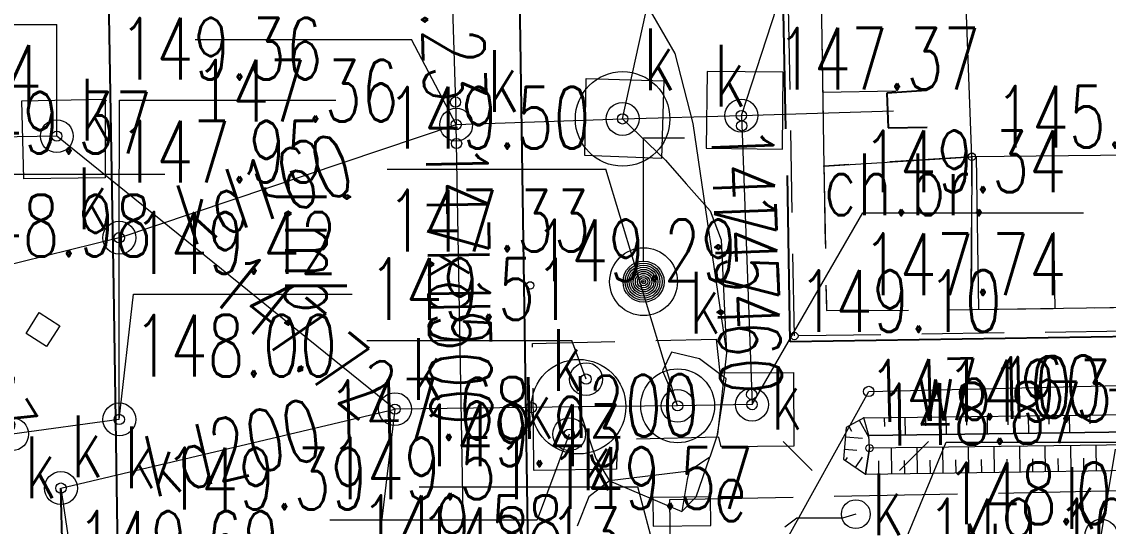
# Model space of a CAD drawing. Header units: metres. Extents: x 7583802 to 7586368, y 5958992 to 5960558.
# Drawn here: x 7585920.36 to 7585946.8, y 5959373.62 to 5959385.89 of the extents above; entities that cross this region are included whole.
import ezdxf
from ezdxf.enums import TextEntityAlignment as Align

# ---------------------------------------------------------------- set-up
doc = ezdxf.new("R2010")
doc.units = ezdxf.units.M
for name, pattern in [('1', [0]), ('3_1', [0]), ('3_BUBZ03_01', [1, 1]), ('3_BUBZ03_01G', [1.75, 1.75]), ('3_BUIB12_02', [0]), ('3_BUIB12_03', [0]), ('3_BUZT01', [0]), ('3_KTCR02', [3, 2, -1]), ('3_KTJZ01', [4, 3, -1]), ('3_KTKR01', [0]), ('3_KTPL01', [4, 3, -1]), ('4_1', [0]), ('4_SUBP02_05', [0]), ('4_SUOP03_15', [0]), ('4_SUPE_01', [0]), ('4_SUPK_01', [0]), ('4_SUPW_01', [0]), ('4_SUSM04_02', [0]), ('BUF', [0])]:
    doc.linetypes.add(name, pattern=pattern)
doc.layers.get('0').update_dxf_attribs({"color": 250, "linetype": 'CONTINUOUS', "lineweight": 100})
for name, color, linetype, lineweight in [('BUBZ_L_2', 7, '3_BUBZ03_01', 18), ('BUIB_L_10', 7, '3_BUIB12_02', 18), ('BUZT_L_0', 7, '3_BUZT01', 18), ('EBTPO_L_2', 7, '1', 18), ('KTCR_E_T_1', 7, 'CONTINUOUS', 15), ('KTCR_L_1', 7, '3_KTCR02', 18), ('KTJZ_E_T_0', 7, 'CONTINUOUS', 15), ('KTJZ_L_0', 7, '3_KTJZ01', 18), ('KTKR_L_0', 7, '3_KTKR01', 25), ('KTOK_L_4', 7, 'CONTINUOUS', 25), ('KTPL_L_0', 7, '3_KTPL01', 18), ('RTPW_T_1', 7, 'CONTINUOUS', 15), ('SUBK_L_0', 34, '4_SUBP02_05', 18), ('SUOK_L_0', 34, '4_SUOP03_15', 25), ('SUPE_E_T_3', 1, 'CONTINUOUS', 15), ('SUPE_L_3', 1, '4_SUPE_01', 18), ('SUPK_E_T_0', 34, 'CONTINUOUS', 15), ('SUPK_L_0', 34, '4_SUPK_01', 18), ('SUPW_E_T_0', 5, 'CONTINUOUS', 15), ('SUPW_L_0', 5, '4_SUPW_01', 18), ('SUSM_L_3', 7, '4_SUSM04_02', 18), ('SUSM_T_0', 7, 'CONTINUOUS', 18), ('SUSM_T_9', 7, 'CONTINUOUS', 18), ('SUTE_T_0', 1, 'CONTINUOUS', 18), ('SUTK_T_0', 34, 'CONTINUOUS', 18), ('SUTW_T_0', 5, 'CONTINUOUS', 18), ('SUUE_E_T_2', 7, 'CONTINUOUS', 15), ('SUUE_T_3', 7, 'CONTINUOUS', 18), ('SUUK_E_T_3', 7, 'CONTINUOUS', 15), ('SUUK_T_4', 7, 'CONTINUOUS', 13)]:
    doc.layers.add(name, color=color, linetype=linetype, lineweight=lineweight)
doc.styles.get("Standard").update_dxf_attribs({"font": 'Simplex.SHX', "width": 0.75})

# ---------------------------------------------------------------- blocks, each defined once
blk = doc.blocks.new('3_RTPW02')
at = {"linetype": 'CONTINUOUS'}
blk.add_circle((0, 0), 0.09, dxfattribs=at)
blk = doc.blocks.new('4_SUSM12_01')
at = {"linetype": 'CONTINUOUS'}
for p, q in [((0, 0.5), (0, 3.5)), ((0, 3.5), (1, 3.5))]:
    blk.add_line(p, q, dxfattribs=at)
for radius in [0.5, 0.45, 0.4, 0.35, 0.3, 0.25, 0.2, 0.15, 0.1, 0.05, 0.0143]:
    blk.add_circle((0, 0), radius, dxfattribs=at)
blk = doc.blocks.new('4_SUSM01')
at = {"linetype": 'CONTINUOUS'}
for p, q in [((-1.0607, 1.0607), (-1.7678, 1.7678)), ((1.0607, 1.0607), (1.7678, 1.7678)), ((-1.0607, -1.0607), (-1.7678, -1.7678)), ((1.0607, -1.0607), (1.7678, -1.7678))]:
    blk.add_line(p, q, dxfattribs=at)
blk.add_circle((0, 0), 0.35, dxfattribs=at)
blk = doc.blocks.new('4_SUPS01_05')
at = {"linetype": 'CONTINUOUS'}
blk.add_circle((0, 0), 0.125, dxfattribs=at)
blk = doc.blocks.new('4_SUPS01_08')
at = {"linetype": 'CONTINUOUS'}
blk.add_circle((0, 0), 0.125, dxfattribs=at)
blk = doc.blocks.new('4_SUUS18_01')
at = {"linetype": 'CONTINUOUS'}
for p, q in [((0.7, 0.35), (-0.7, 0.35)), ((-0.7, 0.35), (-0.7, -0.35)), ((0.7, -0.35), (0.7, 0.35)), ((-0.7, -0.35), (0.7, -0.35))]:
    blk.add_line(p, q, dxfattribs=at)
blk = doc.blocks.new('4_SUUS22_01')
at = {"linetype": 'CONTINUOUS'}
blk.add_circle((0, 0), 0.4, dxfattribs=at)

msp = doc.modelspace()

# ---------------------------------------------------------------- linework, layer by layer
at = {"layer": 'BUBZ_L_2', "linetype": '3_BUBZ03_01G'}
for p, q in [((7585939.66, 5959395.65), (7585939.88, 5959382.38)), ((7585943.46, 5959378.89), (7586000.38, 5959379.74)), ((7585940.85, 5959376.26), (7585961.49, 5959376.52)), ((7585940.42, 5959376.02), (7585940.36, 5959375.25)), ((7585940.85, 5959376.26), (7585940.42, 5959376.02)), ((7585940.36, 5959375.25), (7585940.89, 5959374.89)), ((7585940.89, 5959374.89), (7585961.92, 5959375.2))]:
    msp.add_line(p, q, dxfattribs=at)
at = {"layer": 'BUBZ_L_2', "linetype": '3_BUBZ03_01'}
for p, q in [((7585943.48, 5959382.61), (7585942.98, 5959395.76)), ((7586000.5, 5959383.13), (7585943.48, 5959382.61)), ((7585939.88, 5959382.38), (7585943.48, 5959382.61)), ((7585943.48, 5959382.61), (7585943.46, 5959378.89)), ((7585940.97, 5959375.83), (7585940.85, 5959376.26)), ((7585940.97, 5959375.83), (7585940.85, 5959376.26)), ((7585961.58, 5959376.11), (7585940.97, 5959375.83)), ((7585940.99, 5959375.52), (7585940.97, 5959375.83)), ((7585961.65, 5959375.79), (7585940.99, 5959375.52)), ((7585940.99, 5959375.52), (7585940.89, 5959374.89)), ((7585940.89, 5959374.89), (7585940.99, 5959375.52))]:
    msp.add_line(p, q, dxfattribs=at)
at = {"layer": 'BUBZ_L_2', "linetype": '3_1'}
for p, q in [((7585939.85, 5959384.181), (7585941.634, 5959384.211)), ((7585943.65, 5959378.893), (7585943.594, 5959382.611)), ((7585945.504, 5959378.921), (7585945.476, 5959380.774)), ((7585942.85, 5959376.285), (7585942.855, 5959375.856)), ((7585943.35, 5959376.291), (7585943.353, 5959376.077)), ((7585943.85, 5959376.298), (7585943.855, 5959375.869)), ((7585944.35, 5959376.304), (7585944.352, 5959376.09)), ((7585944.85, 5959376.31), (7585944.855, 5959375.883)), ((7585945.35, 5959376.317), (7585945.352, 5959376.103)), ((7585945.85, 5959376.323), (7585945.855, 5959375.896)), ((7585946.35, 5959376.329), (7585946.352, 5959376.116)), ((7585940.483, 5959376.055), (7585940.548, 5959375.938)), ((7585940.739, 5959376.198), (7585940.973, 5959375.778)), ((7585941.35, 5959376.266), (7585941.353, 5959376.051)), ((7585941.85, 5959376.273), (7585941.855, 5959375.842)), ((7585942.35, 5959376.279), (7585942.353, 5959376.064)), ((7585940.403, 5959375.799), (7585940.816, 5959375.767)), ((7585940.379, 5959375.498), (7585940.68, 5959375.475)), ((7585941.532, 5959374.899), (7585941.522, 5959375.527)), ((7585942.158, 5959374.909), (7585942.149, 5959375.535)), ((7585942.784, 5959374.918), (7585942.775, 5959375.543)), ((7585943.409, 5959374.927), (7585943.399, 5959375.551)), ((7585944.032, 5959374.936), (7585944.023, 5959375.56)), ((7585944.655, 5959374.945), (7585944.646, 5959375.568)), ((7585945.276, 5959374.955), (7585945.267, 5959375.576)), ((7585945.897, 5959374.964), (7585945.888, 5959375.584)), ((7585946.516, 5959374.973), (7585946.507, 5959375.592)), ((7585940.403, 5959375.221), (7585940.454, 5959375.295)), ((7585940.651, 5959375.052), (7585940.82, 5959375.3)), ((7585942.471, 5959374.913), (7585942.467, 5959375.226)), ((7585943.096, 5959374.923), (7585943.092, 5959375.235)), ((7585943.721, 5959374.932), (7585943.716, 5959375.244)), ((7585944.344, 5959374.941), (7585944.339, 5959375.252)), ((7585944.966, 5959374.95), (7585944.961, 5959375.261)), ((7585945.587, 5959374.959), (7585945.582, 5959375.27)), ((7585946.207, 5959374.968), (7585946.202, 5959375.278)), ((7585940.904, 5959374.89), (7585940.903, 5959374.97)), ((7585941.218, 5959374.895), (7585941.213, 5959375.209)), ((7585941.845, 5959374.904), (7585941.84, 5959375.218))]:
    msp.add_line(p, q, dxfattribs=at)
for p in [(7585939.88, 5959382.38), (7585940.85, 5959376.26), (7585940.89, 5959374.89)]:
    msp.add_point(p, dxfattribs=at)
at = {"layer": 'BUIB_L_10', "linetype": '3_BUIB12_03'}
for p, q in [((7585940.97, 5959375.83), (7585961.58, 5959376.11)), ((7585940.99, 5959375.52), (7585940.97, 5959375.83)), ((7585961.65, 5959375.79), (7585940.99, 5959375.52))]:
    msp.add_line(p, q, dxfattribs=at)
at = {"layer": 'BUZT_L_0', "linetype": '3_BUZT01'}
for p, q in [((7585943.48, 5959382.61), (7585942.98, 5959395.76)), ((7586000.5, 5959383.13), (7585943.48, 5959382.61))]:
    msp.add_line(p, q, dxfattribs=at)
at = {"layer": 'EBTPO_L_2', "linetype": 'BUF', "lineweight": 18}
msp.add_circle((7585935.49, 5959379.57), 0.825, dxfattribs=at)
at = {"layer": 'KTCR_L_1', "linetype": '3_KTCR02'}
for p, q in [((7585939.16, 5959378.25), (7585938.93, 5959391.45)), ((7585939.73, 5959391.48), (7585939.94, 5959378.87)), ((7585934.06, 5959382.64), (7585934.09, 5959384.51)), ((7585934.09, 5959384.51), (7585935.98, 5959384.46)), ((7585937.04, 5959384.68), (7585937.01, 5959382.82)), ((7585938.89, 5959384.67), (7585937.04, 5959384.68)), ((7585938.87, 5959382.79), (7585938.89, 5959384.67)), ((7585935.98, 5959384.46), (7585935.93, 5959382.57)), ((7585920.36, 5959383.97), (7585922.39, 5959384.01)), ((7585920.41, 5959382.07), (7585920.36, 5959383.97)), ((7585922.39, 5959384.01), (7585922.39, 5959382.1)), ((7585935.93, 5959382.57), (7585934.06, 5959382.64)), ((7585937.01, 5959382.82), (7585938.87, 5959382.79)), ((7585943.48, 5959382.61), (7585939.88, 5959382.38)), ((7585939.88, 5959382.38), (7585939.94, 5959378.87)), ((7585943.46, 5959378.89), (7585943.48, 5959382.61)), ((7585922.39, 5959382.1), (7585920.41, 5959382.07)), ((7585943.46, 5959378.89), (7586000.38, 5959379.74)), ((7586004.26, 5959379.19), (7585939.16, 5959378.25)), ((7585939.94, 5959378.87), (7585943.46, 5959378.89)), ((7585939.94, 5959378.87), (7585943.46, 5959378.89)), ((7585932.79, 5959378.07), (7585937.26, 5959378.17)), ((7585937.26, 5959378.17), (7585937.35, 5959377.35)), ((7585932.82, 5959374.98), (7585932.79, 5959378.07)), ((7585937.35, 5959377.35), (7585939.14, 5959377.36)), ((7585939.14, 5959377.36), (7585939.15, 5959375.57)), ((7585937.32, 5959375.79), (7585934.85, 5959375.73)), ((7585937.38, 5959375.55), (7585937.32, 5959375.79)), ((7585934.85, 5959375.73), (7585934.83, 5959375.01)), ((7585939.15, 5959375.57), (7585937.38, 5959375.55)), ((7585934.83, 5959375.01), (7585932.82, 5959374.98))]:
    msp.add_line(p, q, dxfattribs=at)
at = {"layer": 'KTJZ_L_0', "linetype": '3_KTJZ01'}
for p, q in [((7585932.58, 5959379.48), (7585932.38, 5959392.8)), ((7585922.45, 5959387.404), (7585922.59, 5959379.42)), ((7585932.76, 5959367.48), (7585932.58, 5959379.48)), ((7585922.59, 5959379.42), (7585922.71, 5959371.194))]:
    msp.add_line(p, q, dxfattribs=at)
at = {"layer": 'KTKR_L_0', "linetype": '3_KTKR01'}
for p, q in [((7585932.38, 5959392.8), (7585932.58, 5959379.48)), ((7585922.45, 5959387.404), (7585922.59, 5959379.42)), ((7585942.38, 5959384.22), (7585941.41, 5959384.16)), ((7585941.41, 5959384.16), (7585941.44, 5959383.31)), ((7585941.44, 5959383.31), (7585942.39, 5959383.33)), ((7585932.58, 5959379.48), (7585932.76, 5959367.48)), ((7585922.59, 5959379.42), (7585922.71, 5959371.194))]:
    msp.add_line(p, q, dxfattribs=at)
at = {"layer": 'KTOK_L_4'}
for p, q in [((7585938.95, 5959383.29), (7585938.8, 5959391.27)), ((7585939.06, 5959378.11), (7585938.99, 5959382.15)), ((7585948.28, 5959378.246), (7585939.06, 5959378.11))]:
    msp.add_line(p, q, dxfattribs=at)
at = {"layer": 'KTPL_L_0', "linetype": '3_KTPL01'}
for p, q in [((7585936.13, 5959374.27), (7585954.7, 5959374.64)), ((7585936.24, 5959364.287), (7585936.13, 5959374.27))]:
    msp.add_line(p, q, dxfattribs=at)
at = {"layer": 'SUBK_L_0', "linetype": '4_SUBP02_05'}
for centre, radius in [((7585934.98, 5959383.53), 1.15), ((7585933.91, 5959376.53), 1.15), ((7585936.32, 5959376.55), 0.9)]:
    msp.add_circle(centre, radius, dxfattribs=at)
at = {"layer": 'SUOK_L_0', "linetype": '4_1'}
msp.add_line((7585921.543, 5959364.241), (7585921.31, 5959374.55), dxfattribs=at)
at = {"layer": 'SUPE_L_3', "linetype": '4_SUPE_01'}
for p, q in [((7585935.18, 5959386.98), (7585936.25, 5959385.12)), ((7585936.25, 5959385.12), (7585936.69, 5959383.42)), ((7585936.02, 5959382.53), (7585934.98, 5959383.53)), ((7585936.69, 5959383.42), (7585937.51, 5959377.84)), ((7585936.02, 5959382.53), (7585936.526, 5959381.95)), ((7585936.526, 5959381.95), (7585937.11, 5959381.29)), ((7585937.11, 5959381.29), (7585937.38, 5959380.59)), ((7585937.38, 5959380.59), (7585937.51, 5959377.84)), ((7585936.17, 5959377.86), (7585935.95, 5959377.4)), ((7585936.85, 5959377.69), (7585936.17, 5959377.86)), ((7585937.5, 5959377.21), (7585936.85, 5959377.69)), ((7585937.51, 5959377.84), (7585937.29, 5959375.86)), ((7585935.95, 5959377.4), (7585936.32, 5959376.55)), ((7585937.29, 5959375.86), (7585937.5, 5959377.21)), ((7585934.34, 5959375.26), (7585933.91, 5959376.53)), ((7585937.29, 5959375.86), (7585937.1, 5959375.3)), ((7585934.34, 5959375.26), (7585934.66, 5959374.73)), ((7585937.1, 5959375.3), (7585936.6, 5959374.96)), ((7585936.77, 5959374.34), (7585937.1, 5959375.3)), ((7585936.6, 5959374.96), (7585934.66, 5959374.73)), ((7585936.6, 5959374.96), (7585936.55, 5959374.758)), ((7585934.66, 5959374.73), (7585934.16, 5959374.34)), ((7585934.66, 5959374.73), (7585936.42, 5959373.98)), ((7585936.55, 5959374.758), (7585936.42, 5959373.98)), ((7585934.16, 5959374.34), (7585933.87, 5959373.62)), ((7585936.42, 5959373.98), (7585936.77, 5959374.34)), ((7585940.655, 5959373.915), (7585940.33, 5959373.82)), ((7585939.22, 5959373.82), (7585938.93, 5959373.6)), ((7585940.33, 5959373.82), (7585939.22, 5959373.82))]:
    msp.add_line(p, q, dxfattribs=at)
at = {"layer": 'SUPK_L_0', "linetype": '4_1'}
for p, q in [((7585930.63, 5959392.76), (7585930.93, 5959383.39)), ((7585937.87, 5959383.61), (7585941.57, 5959383.73)), ((7585930.93, 5959383.39), (7585934.98, 5959383.53)), ((7585934.98, 5959383.53), (7585937.87, 5959383.61)), ((7585937.87, 5959383.61), (7585938.13, 5959376.58)), ((7585922.73, 5959380.64), (7585930.93, 5959383.39)), ((7585931.24, 5959366.12), (7585930.93, 5959383.39)), ((7585921.21, 5959383.11), (7585919.638, 5959383.086)), ((7585929.44, 5959376.47), (7585921.21, 5959383.11)), ((7585922.73, 5959380.64), (7585917.91, 5959379.45)), ((7585922.73, 5959376.22), (7585922.73, 5959380.64)), ((7585936.32, 5959376.55), (7585933.91, 5959376.53)), ((7585938.13, 5959376.58), (7585936.32, 5959376.55)), ((7585921.31, 5959374.55), (7585929.44, 5959376.47)), ((7585933.91, 5959376.53), (7585929.44, 5959376.47)), ((7585922.73, 5959376.22), (7585920.12, 5959375.86)), ((7585921.57, 5959362.98), (7585921.31, 5959374.55))]:
    msp.add_line(p, q, dxfattribs=at)
at = {"layer": 'SUPW_L_0', "linetype": '4_1'}
for p, q in [((7585940.97, 5959376.9), (7585948.281, 5959377.077)), ((7585935.62, 5959367.24), (7585940.97, 5959376.9))]:
    msp.add_line(p, q, dxfattribs=at)
at = {"layer": 'SUSM_L_3', "linetype": '4_SUSM04_02'}
for p, q in [((7585920.46, 5959378.31), (7585920.78, 5959378.82)), ((7585920.78, 5959378.82), (7585921.28, 5959378.5)), ((7585921.28, 5959378.5), (7585920.96, 5959377.99)), ((7585920.96, 5959377.99), (7585920.46, 5959378.31))]:
    msp.add_line(p, q, dxfattribs=at)
at = {"layer": 'SUTK_T_0', "linetype": 'CONTINUOUS'}
for p, q in [((7585934.98, 5959383.53), (7585936.021, 5959388.307)), ((7585937.87, 5959383.61), (7585938.735, 5959386.245)), ((7585915.892, 5959385.824), (7585921.211, 5959385.824)), ((7585921.21, 5959383.11), (7585921.211, 5959385.824)), ((7585924.577, 5959385.463), (7585929.843, 5959385.463)), ((7585930.93, 5959383.39), (7585929.843, 5959385.463)), ((7585922.73, 5959380.64), (7585922.731, 5959383.985)), ((7585922.731, 5959383.985), (7585927.997, 5959383.985)), ((7585918.574, 5959382.187), (7585923.84, 5959382.187)), ((7585929.248, 5959382.306), (7585934.568, 5959382.306)), ((7585936.32, 5959376.55), (7585934.568, 5959382.306)), ((7585938.13, 5959376.58), (7585940.823, 5959381.244)), ((7585940.823, 5959381.244), (7585946.197, 5959381.244)), ((7585922.73, 5959376.22), (7585923.078, 5959379.264)), ((7585923.078, 5959379.264), (7585928.398, 5959379.264)), ((7585928.753, 5959378.14), (7585933.748, 5959378.14)), ((7585934.09, 5959377.2), (7585933.748, 5959378.14)), ((7585929.44, 5959376.47), (7585929.09, 5959373.53)), ((7585933.68, 5959375.86), (7585932.904, 5959373.78)), ((7585941.84, 5959373.22), (7585942.853, 5959375.669)), ((7585942.853, 5959375.669), (7585948.119, 5959375.669)), ((7585946.63, 5959373.39), (7585946.977, 5959375.494)), ((7585921.31, 5959374.55), (7585921.691, 5959371.989)), ((7585930.029, 5959374.58), (7585935.349, 5959374.58)), ((7585936.22, 5959371.32), (7585935.349, 5959374.58)), ((7585927.855, 5959373.78), (7585932.904, 5959373.78))]:
    msp.add_line(p, q, dxfattribs=at)

# ---------------------------------------------------------------- block references
at = {"layer": 'RTPW_T_1'}
for p in [(7585943.48, 5959382.61), (7585932.73, 5959379.48), (7585939.16, 5959378.25), (7585940.99, 5959375.52)]:
    msp.add_blockref('3_RTPW02', p, dxfattribs=at)
at = {"layer": 'SUSM_T_0'}
msp.add_blockref('4_SUSM01', (7585940.655, 5959373.915), dxfattribs=at)
at = {"layer": 'SUSM_T_9'}
msp.add_blockref('4_SUSM12_01', (7585935.49, 5959379.57), dxfattribs=at)
at = {"layer": 'SUTK_T_0'}
for p in [(7585930.912, 5959383.94), (7585937.87, 5959383.61), (7585930.93, 5959383.39), (7585934.98, 5959383.53), (7585937.879, 5959383.36), (7585921.21, 5959383.11), (7585930.938, 5959382.931), (7585922.73, 5959380.64), (7585934.09, 5959377.2), (7585938.121, 5959376.83), (7585929.44, 5959376.47), (7585929.44, 5959376.47), (7585932.76, 5959376.507), (7585936.32, 5959376.55), (7585938.13, 5959376.58), (7585922.73, 5959376.22), (7585933.68, 5959375.86), (7585921.31, 5959374.55)]:
    msp.add_blockref('4_SUPS01_05', p, dxfattribs=at)
at = {"layer": 'SUTW_T_0'}
msp.add_blockref('4_SUPS01_08', (7585940.97, 5959376.9), dxfattribs=at)
at = {"layer": 'SUUE_T_3', "rotation": 0.6040245915265926}
msp.add_blockref('4_SUUS18_01', (7585936.42, 5959373.98), dxfattribs=at)
at = {"layer": 'SUUK_T_4'}
for p in [(7585937.87, 5959383.61), (7585930.93, 5959383.39), (7585934.98, 5959383.53), (7585921.21, 5959383.11), (7585922.73, 5959380.64), (7585934.09, 5959377.2), (7585929.44, 5959376.47), (7585936.32, 5959376.55), (7585938.13, 5959376.58), (7585922.73, 5959376.22), (7585920.12, 5959375.86), (7585933.68, 5959375.86), (7585921.31, 5959374.55), (7585946.63, 5959373.39)]:
    msp.add_blockref('4_SUUS22_01', p, dxfattribs=at)

# ---------------------------------------------------------------- texts
at = {"layer": 'KTCR_E_T_1', "width": 0.7}
msp.add_text('ch.br.', height=1.5, dxfattribs=at).set_placement((7585941.876, 5959381.935), align=Align.MIDDLE)
at = {"layer": 'KTJZ_E_T_0', "width": 0.7}
msp.add_text('j.mb.', height=1.5, rotation=270, dxfattribs=at).set_placement((7585927.306, 5959380.126), align=Align.MIDDLE)
at = {"layer": 'RTPW_T_1', "width": 0.7}
for s, p in [('145.63', (7585944.042, 5959382.832)), ('149.29', (7585932.83, 5959379.58)), ('149.10', (7585939.26, 5959378.35))]:
    msp.add_text(s, height=1.5, dxfattribs=at).set_placement(p)
msp.add_text('148.87', height=1.5, rotation=0.7664, dxfattribs=at).set_placement((7585941.236, 5959375.582))
at = {"layer": 'SUPE_E_T_3', "width": 0.7}
msp.add_text('eN', height=1.5, dxfattribs=at).set_placement((7585943.326, 5959372.93), align=Align.MIDDLE)
at = {"layer": 'SUPK_E_T_0', "width": 0.7}
for s, rotation, p in [('kd160', 18.5397, (7585926.268, 5959381.827)), ('kd500', 271.0284, (7585931.022, 5959378.24)), ('kd123', 301.6164, (7585919.048, 5959377.601)), ('kd200', 1.1349, (7585934.678, 5959376.536)), ('kd200', 13.2877, (7585925.49, 5959375.537))]:
    msp.add_text(s, height=1.5, rotation=rotation, dxfattribs=at).set_placement(p, align=Align.MIDDLE)
at = {"layer": 'SUPW_E_T_0', "width": 0.7}
msp.add_text('wo160-n', height=1.5, rotation=1.3889, dxfattribs=at).set_placement((7585945.392, 5959377.007), align=Align.MIDDLE)
at = {"layer": 'SUTE_T_0', "width": 0.7}
msp.add_text('149.58', height=1.5, dxfattribs=at).set_placement((7585928.602, 5959374.37), align=Align.TOP_LEFT)
at = {"layer": 'SUTK_T_0', "width": 0.7}
for s, rotation, p in [('147.23', 271.8338, (7585930.912, 5959383.94)), ('147.60', 272.1181, (7585938.121, 5959376.83)), ('147.72', 321.1033, (7585929.142, 5959376.71)), ('147.68', 1.1349, (7585932.76, 5959376.507))]:
    msp.add_text(s, height=1.5, rotation=rotation, dxfattribs=at).set_placement(p, align=Align.MIDDLE_RIGHT)
for s, p in [('149.36', (7585922.731, 5959385.985)), ('147.37', (7585938.735, 5959385.745)), ('147.94', (7585915.892, 5959385.324)), ('147.36', (7585924.577, 5959384.963)), ('149.50', (7585929.248, 5959384.306)), ('149.37', (7585918.574, 5959384.187)), ('147.95', (7585922.731, 5959383.485)), ('149.34', (7585940.823, 5959383.244)), ('148.98', (7585918.574, 5959381.687)), ('147.33', (7585929.248, 5959381.806)), ('149.42', (7585923.078, 5959381.264)), ('147.74', (7585940.823, 5959380.744)), ('148.00', (7585923.078, 5959378.764)), ('149.37', (7585942.853, 5959377.669)), ('149.43', (7585930.029, 5959376.58)), ('149.51', (7585927.855, 5959375.78)), ('149.39', (7585923.824, 5959375.53)), ('149.57', (7585933.21, 5959375.542)), ('148.09', (7585942.853, 5959375.169)), ('149.10', (7585942.387, 5959374.289)), ('149.69', (7585921.691, 5959373.989)), ('148.13', (7585930.029, 5959374.08))]:
    msp.add_text(s, height=1.5, dxfattribs=at).set_placement(p, align=Align.TOP_LEFT)
for s, rotation, p in [('147.54', 272.1181, (7585937.879, 5959383.36)), ('147.19', 271.0284, (7585930.938, 5959382.931))]:
    msp.add_text(s, height=1.5, rotation=rotation, dxfattribs=at).set_placement(p, align=Align.MIDDLE_LEFT)
msp.add_text('149.51', height=1.5, dxfattribs=at).set_placement((7585933.748, 5959378.64), align=Align.RIGHT)
at = {"layer": 'SUTW_T_0', "width": 0.7}
msp.add_text('147.10', height=1.5, rotation=1.3889, dxfattribs=at).set_placement((7585940.97, 5959376.9), align=Align.MIDDLE_LEFT)
at = {"layer": 'SUUE_E_T_2', "width": 0.7}
msp.add_text('e', height=1.5, dxfattribs=at).set_placement((7585937.197, 5959373.746))
at = {"layer": 'SUUK_E_T_3', "width": 0.7}
for p in [(7585935.48, 5959384.23), (7585931.682, 5959383.704), (7585921.77, 5959383.001), (7585936.592, 5959378.307), (7585929.832, 5959376.7), (7585938.578, 5959375.972), (7585921.545, 5959374.817)]:
    msp.add_text('k', height=1.5, dxfattribs=at).set_placement(p)
for p in [(7585937.967, 5959383.833), (7585922.462, 5959380.848), (7585934.001, 5959376.917), (7585946.502, 5959373.555), (7585941.799, 5959373.407)]:
    msp.add_text('k', height=1.5, dxfattribs=at).set_placement(p, align=Align.RIGHT)
for p in [(7585922.847, 5959376.048), (7585920.425, 5959375.808), (7585933.965, 5959376.001)]:
    msp.add_text('k', height=1.5, dxfattribs=at).set_placement(p, align=Align.TOP_LEFT)

doc.saveas('drawing.dxf')
